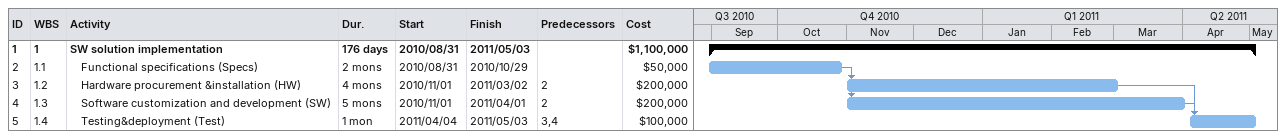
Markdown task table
| ID | WBS | Task | Duration | Start | Finish | Predecessors | Cost ($) |
|---|---|---|---|---|---|---|---|
| 1 | 1 | **SW solution implementation** | 176d | 2010-08-31 | 2011-05-03 |  | 1100000 |
| 2 | 1.1 | Functional specifications (Specs) | 2mo | 2010-08-31 | 2010-10-29 |  | 50000 |
| 3 | 1.2 | Hardware procurement &installation (HW) | 4mo | 2010-11-01 | 2011-03-02 | 2 | 200000 |
| 4 | 1.3 | Software customization and development (SW) | 5mo | 2010-11-01 | 2011-04-01 | 2 | 200000 |
| 5 | 1.4 | Testing&deployment (Test) | 1mo | 2011-04-04 | 2011-05-03 | 3, 4 | 100000 |
